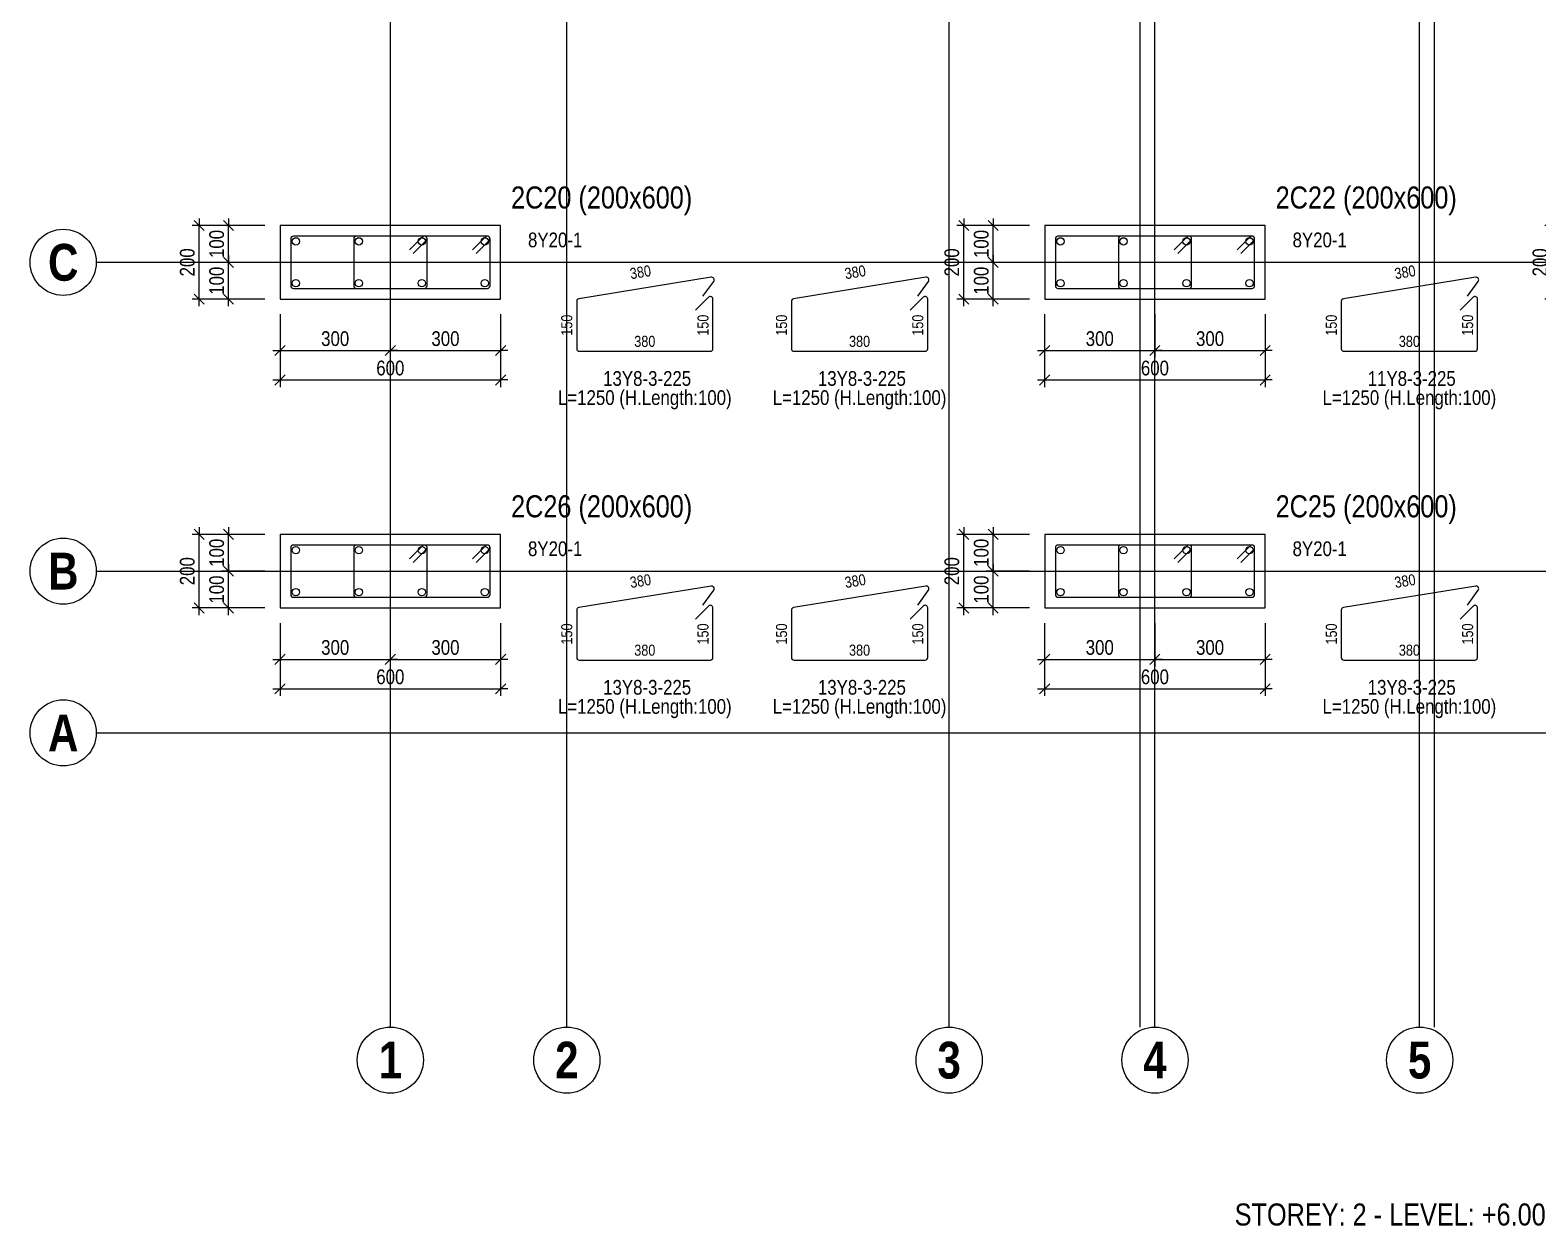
# Model space of a CAD drawing. Extents: x 0 to 206258, y -403073 to 0.
# Drawn here: x 44712 to 54966, y -83940 to -75809 of the extents above; entities that cross this region are included whole.
import ezdxf
from ezdxf.enums import TextEntityAlignment as Align
from ezdxf.lldxf.tags import DXFTag

# ---------------------------------------------------------------- set-up
doc = ezdxf.new("R2010")
doc.units = 0
doc.header["$LTSCALE"] = 1000
for name, color, linetype in [('Axis Circle(Dir 1)', 150, 'Continuous'), ('Axis Circle(Dir 2)', 150, 'Continuous'), ('Axis Label(Dir 1)', 7, 'Continuous'), ('Axis Label(Dir 2)', 7, 'Continuous'), ('Axis Line(Dir 1)', 8, 'CENTER2'), ('Axis Line(Dir 2)', 150, 'CENTER2'), ('Column Line(D)', 1, 'Continuous'), ('Dimension Line', 5, 'Continuous'), ('Link Line', 3, 'Continuous'), ('Quantity Table Title', 1, 'Continuous'), ('Rebar Length Text', 8, 'Continuous'), ('Rebar Line', 7, 'Continuous'), ('Top Rebar Label', 6, 'Continuous')]:
    doc.layers.add(name, color=color, linetype=linetype)
for name, color, linetype, true_color in [('Column Label(D)', 12, 'Continuous', 0xbd0000), ('Ghost Axis Line', 254, 'Continuous', 0xbebebe), ('Link Label', 94, 'Continuous', 0x008100), ('Link Length Text', 94, 'Continuous', 0x008100)]:
    doc.layers.add(name, color=color, linetype=linetype, true_color=true_color)
doc.styles.add('Axis Label(Dir 1)', font='ARIALNB.TTF', dxfattribs={"height": 250})
doc.styles.add('Axis Label(Dir 2)', font='ARIALNB.TTF', dxfattribs={"height": 250})
doc.styles.add('Column Label(D)', font='ARIALN.TTF', dxfattribs={"height": 150})
doc.styles.add('Dimension Text', font='ARIALN.TTF', dxfattribs={"height": 100})
doc.styles.add('Link Label', font='ARIALN.TTF', dxfattribs={"height": 100})
doc.styles.add('Link Length Text', font='ARIALN.TTF', dxfattribs={"height": 100})
doc.styles.add('Quantity Table Title', font='ARIALN.TTF', dxfattribs={"height": 150})
doc.styles.add('Rebar Length Text', font='ARIALN.TTF', dxfattribs={"height": 75})
doc.styles.add('Top Rebar Label', font='ARIALN.TTF', dxfattribs={"height": 100})
tags = doc.linetypes.add('CENTER2', pattern=[1.125, 0.75, -0.125, 0.125, -0.125]).pattern_tags.tags
tags[10:11] = [DXFTag(74, 4), DXFTag(75, 0), DXFTag(340, '0'), DXFTag(46, 0.0), DXFTag(50, 0.0), DXFTag(44, 0.0), DXFTag(45, 0.0)]
tags[8:9] = [DXFTag(74, 4), DXFTag(75, 0), DXFTag(340, '0'), DXFTag(46, 0.0), DXFTag(50, 0.0), DXFTag(44, 0.0), DXFTag(45, 0.0)]
tags[6:7] = [DXFTag(74, 4), DXFTag(75, 0), DXFTag(340, '0'), DXFTag(46, 0.0), DXFTag(50, 0.0), DXFTag(44, 0.0), DXFTag(45, 0.0)]
tags[4:5] = [DXFTag(74, 4), DXFTag(75, 0), DXFTag(340, '0'), DXFTag(46, 0.0), DXFTag(50, 0.0), DXFTag(44, 0.0), DXFTag(45, 0.0)]
doc.dimstyles.new('COLUMNAPP', dxfattribs={"dimtxt": 100, "dimasz": 30, "dimexe": 48.3, "dimexo": 103.5, "dimgap": 30, "dimtad": 1, "dimtoh": 1, "dimdec": 1, "dimlfac": 0.4, "dimdsep": 46, "dimtxsty": 'Dimension Text', "dimblk": 'PCDIM_TICK', "dimcen": 0.09, "dimclrd": 5, "dimclre": 5, "dimclrt": 5, "dimadec": 1, "dimazin": 0, "dimtp": 1, "dimtm": 1, "dimtfac": 1, "dimtdec": 4, "dimtofl": 0, "dimtmove": 0, "dimatfit": 3, "dimfxl": 1, "dimtolj": 1, "dimtzin": 0, "dimarcsym": 0})

# ---------------------------------------------------------------- blocks, each defined once
blk = doc.blocks.new('PCDIM_TICK')
at = {"layer": 'Dimension Line', "color": 0, "transparency": 33554687}
for p, q in [((1.15, 1.15), (-1.15, -1.15)), ((1.61, 0), (0, 0))]:
    blk.add_line(p, q, dxfattribs=at)
blk = doc.blocks.new('*U1527')
at = {"layer": 'Dimension Line', "color": 5, "true_color": 0x0000ff, "transparency": 16777216}
for p, q in [((46412, -77741), (46412, -78036)), ((47162, -77741), (47162, -78036)), ((46412, -77988), (47162, -77988))]:
    blk.add_line(p, q, dxfattribs=at)
at = {"layer": 'Dimension Line', "color": 5, "true_color": 0x0000ff, "transparency": 16777216, "xscale": 30, "yscale": 30, "rotation": 180.0000000000004}
blk.add_blockref('PCDIM_TICK', (46412, -77988), dxfattribs=at)
at = {"layer": 'Dimension Line', "color": 5, "true_color": 0x0000ff, "transparency": 16777216, "xscale": 30, "yscale": 30}
blk.add_blockref('PCDIM_TICK', (47162, -77988), dxfattribs=at)
at = {"layer": 'Dimension Line', "color": 5, "true_color": 0x0000ff, "transparency": 16777216, "insert": (46787, -77958), "char_height": 100, "width": 181.5, "attachment_point": 8, "style": 'Dimension Text'}
blk.add_mtext('300', dxfattribs=at)
blk = doc.blocks.new('*U1528')
at = {"layer": 'Dimension Line', "color": 5, "true_color": 0x0000ff, "transparency": 16777216}
for p, q in [((47162, -77741), (47162, -78036)), ((47912, -77741), (47912, -78036)), ((47162, -77988), (47912, -77988))]:
    blk.add_line(p, q, dxfattribs=at)
at = {"layer": 'Dimension Line', "color": 5, "true_color": 0x0000ff, "transparency": 16777216, "xscale": 30, "yscale": 30, "rotation": 180.0000000000004}
blk.add_blockref('PCDIM_TICK', (47162, -77988), dxfattribs=at)
at = {"layer": 'Dimension Line', "color": 5, "true_color": 0x0000ff, "transparency": 16777216, "xscale": 30, "yscale": 30}
blk.add_blockref('PCDIM_TICK', (47912, -77988), dxfattribs=at)
at = {"layer": 'Dimension Line', "color": 5, "true_color": 0x0000ff, "transparency": 16777216, "insert": (47537, -77958), "char_height": 100, "width": 181.5, "attachment_point": 8, "style": 'Dimension Text'}
blk.add_mtext('300', dxfattribs=at)
blk = doc.blocks.new('*U1529')
at = {"layer": 'Dimension Line', "color": 5, "true_color": 0x0000ff, "transparency": 16777216}
for p, q in [((46412, -77741), (46412, -78236)), ((47912, -77741), (47912, -78236)), ((46412, -78188), (47912, -78188))]:
    blk.add_line(p, q, dxfattribs=at)
at = {"layer": 'Dimension Line', "color": 5, "true_color": 0x0000ff, "transparency": 16777216, "xscale": 30, "yscale": 30, "rotation": 180.0000000000004}
blk.add_blockref('PCDIM_TICK', (46412, -78188), dxfattribs=at)
at = {"layer": 'Dimension Line', "color": 5, "true_color": 0x0000ff, "transparency": 16777216, "xscale": 30, "yscale": 30}
blk.add_blockref('PCDIM_TICK', (47912, -78188), dxfattribs=at)
at = {"layer": 'Dimension Line', "color": 5, "true_color": 0x0000ff, "transparency": 16777216, "insert": (47162, -78158), "char_height": 100, "width": 181.97, "attachment_point": 8, "style": 'Dimension Text'}
blk.add_mtext('600', dxfattribs=at)
blk = doc.blocks.new('*U1530')
at = {"layer": 'Dimension Line', "color": 5, "true_color": 0x0000ff, "transparency": 16777216}
for p, q in [((46309, -77388), (46014, -77388)), ((46062, -77638), (46062, -77388)), ((46309, -77638), (46014, -77638))]:
    blk.add_line(p, q, dxfattribs=at)
at = {"layer": 'Dimension Line', "color": 5, "true_color": 0x0000ff, "transparency": 16777216, "xscale": 30, "yscale": 30}
for p, rotation in [((46062, -77388), 89.99999999999447), ((46062, -77638), 269.9999999999834)]:
    blk.add_blockref('PCDIM_TICK', p, dxfattribs=dict(at, rotation=rotation))
at = {"layer": 'Dimension Line', "color": 5, "true_color": 0x0000ff, "transparency": 16777216, "insert": (46032, -77513), "char_height": 100, "width": 173.93, "attachment_point": 8, "rotation": 90, "style": 'Dimension Text'}
blk.add_mtext('100', dxfattribs=at)
blk = doc.blocks.new('*U1531')
at = {"layer": 'Dimension Line', "color": 5, "true_color": 0x0000ff, "transparency": 16777216}
for p, q in [((46309, -77138), (46014, -77138)), ((46062, -77388), (46062, -77138)), ((46309, -77388), (46014, -77388))]:
    blk.add_line(p, q, dxfattribs=at)
at = {"layer": 'Dimension Line', "color": 5, "true_color": 0x0000ff, "transparency": 16777216, "xscale": 30, "yscale": 30}
for p, rotation in [((46062, -77138), 89.99999999999447), ((46062, -77388), 269.9999999999834)]:
    blk.add_blockref('PCDIM_TICK', p, dxfattribs=dict(at, rotation=rotation))
at = {"layer": 'Dimension Line', "color": 5, "true_color": 0x0000ff, "transparency": 16777216, "insert": (46032, -77263), "char_height": 100, "width": 173.93, "attachment_point": 8, "rotation": 90, "style": 'Dimension Text'}
blk.add_mtext('100', dxfattribs=at)
blk = doc.blocks.new('*U1532')
at = {"layer": 'Dimension Line', "color": 5, "true_color": 0x0000ff, "transparency": 16777216}
for p, q in [((46309, -77138), (45814, -77138)), ((45862, -77638), (45862, -77138)), ((46309, -77638), (45814, -77638))]:
    blk.add_line(p, q, dxfattribs=at)
at = {"layer": 'Dimension Line', "color": 5, "true_color": 0x0000ff, "transparency": 16777216, "xscale": 30, "yscale": 30}
for p, rotation in [((45862, -77138), 89.99999999999447), ((45862, -77638), 269.9999999999834)]:
    blk.add_blockref('PCDIM_TICK', p, dxfattribs=dict(at, rotation=rotation))
at = {"layer": 'Dimension Line', "color": 5, "true_color": 0x0000ff, "transparency": 16777216, "insert": (45832, -77388), "char_height": 100, "width": 182.77, "attachment_point": 8, "rotation": 90, "style": 'Dimension Text'}
blk.add_mtext('200', dxfattribs=at)
blk = doc.blocks.new('*U1533')
at = {"layer": 'Dimension Line', "color": 5, "true_color": 0x0000ff, "transparency": 16777216}
for p, q in [((51612, -77741), (51612, -78036)), ((52362, -77741), (52362, -78036)), ((51612, -77988), (52362, -77988))]:
    blk.add_line(p, q, dxfattribs=at)
at = {"layer": 'Dimension Line', "color": 5, "true_color": 0x0000ff, "transparency": 16777216, "xscale": 30, "yscale": 30, "rotation": 180.0000000000004}
blk.add_blockref('PCDIM_TICK', (51612, -77988), dxfattribs=at)
at = {"layer": 'Dimension Line', "color": 5, "true_color": 0x0000ff, "transparency": 16777216, "xscale": 30, "yscale": 30}
blk.add_blockref('PCDIM_TICK', (52362, -77988), dxfattribs=at)
at = {"layer": 'Dimension Line', "color": 5, "true_color": 0x0000ff, "transparency": 16777216, "insert": (51987, -77958), "char_height": 100, "width": 181.5, "attachment_point": 8, "style": 'Dimension Text'}
blk.add_mtext('300', dxfattribs=at)
blk = doc.blocks.new('*U1534')
at = {"layer": 'Dimension Line', "color": 5, "true_color": 0x0000ff, "transparency": 16777216}
for p, q in [((52362, -77741), (52362, -78036)), ((53112, -77741), (53112, -78036)), ((52362, -77988), (53112, -77988))]:
    blk.add_line(p, q, dxfattribs=at)
at = {"layer": 'Dimension Line', "color": 5, "true_color": 0x0000ff, "transparency": 16777216, "xscale": 30, "yscale": 30, "rotation": 180.0000000000004}
blk.add_blockref('PCDIM_TICK', (52362, -77988), dxfattribs=at)
at = {"layer": 'Dimension Line', "color": 5, "true_color": 0x0000ff, "transparency": 16777216, "xscale": 30, "yscale": 30}
blk.add_blockref('PCDIM_TICK', (53112, -77988), dxfattribs=at)
at = {"layer": 'Dimension Line', "color": 5, "true_color": 0x0000ff, "transparency": 16777216, "insert": (52737, -77958), "char_height": 100, "width": 181.5, "attachment_point": 8, "style": 'Dimension Text'}
blk.add_mtext('300', dxfattribs=at)
blk = doc.blocks.new('*U1535')
at = {"layer": 'Dimension Line', "color": 5, "true_color": 0x0000ff, "transparency": 16777216}
for p, q in [((51612, -77741), (51612, -78236)), ((53112, -77741), (53112, -78236)), ((51612, -78188), (53112, -78188))]:
    blk.add_line(p, q, dxfattribs=at)
at = {"layer": 'Dimension Line', "color": 5, "true_color": 0x0000ff, "transparency": 16777216, "xscale": 30, "yscale": 30, "rotation": 180.0000000000004}
blk.add_blockref('PCDIM_TICK', (51612, -78188), dxfattribs=at)
at = {"layer": 'Dimension Line', "color": 5, "true_color": 0x0000ff, "transparency": 16777216, "xscale": 30, "yscale": 30}
blk.add_blockref('PCDIM_TICK', (53112, -78188), dxfattribs=at)
at = {"layer": 'Dimension Line', "color": 5, "true_color": 0x0000ff, "transparency": 16777216, "insert": (52362, -78158), "char_height": 100, "width": 181.97, "attachment_point": 8, "style": 'Dimension Text'}
blk.add_mtext('600', dxfattribs=at)
blk = doc.blocks.new('*U1536')
at = {"layer": 'Dimension Line', "color": 5, "true_color": 0x0000ff, "transparency": 16777216}
for p, q in [((51509, -77388), (51214, -77388)), ((51262, -77638), (51262, -77388)), ((51509, -77638), (51214, -77638))]:
    blk.add_line(p, q, dxfattribs=at)
at = {"layer": 'Dimension Line', "color": 5, "true_color": 0x0000ff, "transparency": 16777216, "xscale": 30, "yscale": 30}
for p, rotation in [((51262, -77388), 89.99999999999447), ((51262, -77638), 269.9999999999834)]:
    blk.add_blockref('PCDIM_TICK', p, dxfattribs=dict(at, rotation=rotation))
at = {"layer": 'Dimension Line', "color": 5, "true_color": 0x0000ff, "transparency": 16777216, "insert": (51232, -77513), "char_height": 100, "width": 173.93, "attachment_point": 8, "rotation": 90, "style": 'Dimension Text'}
blk.add_mtext('100', dxfattribs=at)
blk = doc.blocks.new('*U1537')
at = {"layer": 'Dimension Line', "color": 5, "true_color": 0x0000ff, "transparency": 16777216}
for p, q in [((51509, -77138), (51214, -77138)), ((51262, -77388), (51262, -77138)), ((51509, -77388), (51214, -77388))]:
    blk.add_line(p, q, dxfattribs=at)
at = {"layer": 'Dimension Line', "color": 5, "true_color": 0x0000ff, "transparency": 16777216, "xscale": 30, "yscale": 30}
for p, rotation in [((51262, -77138), 89.99999999999447), ((51262, -77388), 269.9999999999834)]:
    blk.add_blockref('PCDIM_TICK', p, dxfattribs=dict(at, rotation=rotation))
at = {"layer": 'Dimension Line', "color": 5, "true_color": 0x0000ff, "transparency": 16777216, "insert": (51232, -77263), "char_height": 100, "width": 173.93, "attachment_point": 8, "rotation": 90, "style": 'Dimension Text'}
blk.add_mtext('100', dxfattribs=at)
blk = doc.blocks.new('*U1538')
at = {"layer": 'Dimension Line', "color": 5, "true_color": 0x0000ff, "transparency": 16777216}
for p, q in [((51509, -77138), (51014, -77138)), ((51062, -77638), (51062, -77138)), ((51509, -77638), (51014, -77638))]:
    blk.add_line(p, q, dxfattribs=at)
at = {"layer": 'Dimension Line', "color": 5, "true_color": 0x0000ff, "transparency": 16777216, "xscale": 30, "yscale": 30}
for p, rotation in [((51062, -77138), 89.99999999999447), ((51062, -77638), 269.9999999999834)]:
    blk.add_blockref('PCDIM_TICK', p, dxfattribs=dict(at, rotation=rotation))
at = {"layer": 'Dimension Line', "color": 5, "true_color": 0x0000ff, "transparency": 16777216, "insert": (51032, -77388), "char_height": 100, "width": 182.77, "attachment_point": 8, "rotation": 90, "style": 'Dimension Text'}
blk.add_mtext('200', dxfattribs=at)
blk = doc.blocks.new('*U1544')
at = {"layer": 'Dimension Line', "color": 5, "true_color": 0x0000ff, "transparency": 16777216}
for p, q in [((55509, -77138), (55014, -77138)), ((55062, -77638), (55062, -77138)), ((55509, -77638), (55014, -77638))]:
    blk.add_line(p, q, dxfattribs=at)
at = {"layer": 'Dimension Line', "color": 5, "true_color": 0x0000ff, "transparency": 16777216, "xscale": 30, "yscale": 30}
for p, rotation in [((55062, -77138), 89.99999999999447), ((55062, -77638), 269.9999999999834)]:
    blk.add_blockref('PCDIM_TICK', p, dxfattribs=dict(at, rotation=rotation))
at = {"layer": 'Dimension Line', "color": 5, "true_color": 0x0000ff, "transparency": 16777216, "insert": (55032, -77388), "char_height": 100, "width": 182.77, "attachment_point": 8, "rotation": 90, "style": 'Dimension Text'}
blk.add_mtext('200', dxfattribs=at)
blk = doc.blocks.new('*U1551')
at = {"layer": 'Dimension Line', "color": 5, "true_color": 0x0000ff, "transparency": 16777216}
for p, q in [((51612, -79841), (51612, -80136)), ((52362, -79841), (52362, -80136)), ((51612, -80088), (52362, -80088))]:
    blk.add_line(p, q, dxfattribs=at)
at = {"layer": 'Dimension Line', "color": 5, "true_color": 0x0000ff, "transparency": 16777216, "xscale": 30, "yscale": 30, "rotation": 180.0000000000004}
blk.add_blockref('PCDIM_TICK', (51612, -80088), dxfattribs=at)
at = {"layer": 'Dimension Line', "color": 5, "true_color": 0x0000ff, "transparency": 16777216, "xscale": 30, "yscale": 30}
blk.add_blockref('PCDIM_TICK', (52362, -80088), dxfattribs=at)
at = {"layer": 'Dimension Line', "color": 5, "true_color": 0x0000ff, "transparency": 16777216, "insert": (51987, -80058), "char_height": 100, "width": 181.5, "attachment_point": 8, "style": 'Dimension Text'}
blk.add_mtext('300', dxfattribs=at)
blk = doc.blocks.new('*U1552')
at = {"layer": 'Dimension Line', "color": 5, "true_color": 0x0000ff, "transparency": 16777216}
for p, q in [((52362, -79841), (52362, -80136)), ((53112, -79841), (53112, -80136)), ((52362, -80088), (53112, -80088))]:
    blk.add_line(p, q, dxfattribs=at)
at = {"layer": 'Dimension Line', "color": 5, "true_color": 0x0000ff, "transparency": 16777216, "xscale": 30, "yscale": 30, "rotation": 180.0000000000004}
blk.add_blockref('PCDIM_TICK', (52362, -80088), dxfattribs=at)
at = {"layer": 'Dimension Line', "color": 5, "true_color": 0x0000ff, "transparency": 16777216, "xscale": 30, "yscale": 30}
blk.add_blockref('PCDIM_TICK', (53112, -80088), dxfattribs=at)
at = {"layer": 'Dimension Line', "color": 5, "true_color": 0x0000ff, "transparency": 16777216, "insert": (52737, -80058), "char_height": 100, "width": 181.5, "attachment_point": 8, "style": 'Dimension Text'}
blk.add_mtext('300', dxfattribs=at)
blk = doc.blocks.new('*U1553')
at = {"layer": 'Dimension Line', "color": 5, "true_color": 0x0000ff, "transparency": 16777216}
for p, q in [((51612, -79841), (51612, -80336)), ((53112, -79841), (53112, -80336)), ((51612, -80288), (53112, -80288))]:
    blk.add_line(p, q, dxfattribs=at)
at = {"layer": 'Dimension Line', "color": 5, "true_color": 0x0000ff, "transparency": 16777216, "xscale": 30, "yscale": 30, "rotation": 180.0000000000004}
blk.add_blockref('PCDIM_TICK', (51612, -80288), dxfattribs=at)
at = {"layer": 'Dimension Line', "color": 5, "true_color": 0x0000ff, "transparency": 16777216, "xscale": 30, "yscale": 30}
blk.add_blockref('PCDIM_TICK', (53112, -80288), dxfattribs=at)
at = {"layer": 'Dimension Line', "color": 5, "true_color": 0x0000ff, "transparency": 16777216, "insert": (52362, -80258), "char_height": 100, "width": 181.97, "attachment_point": 8, "style": 'Dimension Text'}
blk.add_mtext('600', dxfattribs=at)
blk = doc.blocks.new('*U1554')
at = {"layer": 'Dimension Line', "color": 5, "true_color": 0x0000ff, "transparency": 16777216}
for p, q in [((51509, -79488), (51214, -79488)), ((51262, -79738), (51262, -79488)), ((51509, -79738), (51214, -79738))]:
    blk.add_line(p, q, dxfattribs=at)
at = {"layer": 'Dimension Line', "color": 5, "true_color": 0x0000ff, "transparency": 16777216, "xscale": 30, "yscale": 30}
for p, rotation in [((51262, -79488), 89.99999999999447), ((51262, -79738), 269.9999999999834)]:
    blk.add_blockref('PCDIM_TICK', p, dxfattribs=dict(at, rotation=rotation))
at = {"layer": 'Dimension Line', "color": 5, "true_color": 0x0000ff, "transparency": 16777216, "insert": (51232, -79613), "char_height": 100, "width": 173.93, "attachment_point": 8, "rotation": 90, "style": 'Dimension Text'}
blk.add_mtext('100', dxfattribs=at)
blk = doc.blocks.new('*U1555')
at = {"layer": 'Dimension Line', "color": 5, "true_color": 0x0000ff, "transparency": 16777216}
for p, q in [((51509, -79238), (51214, -79238)), ((51262, -79488), (51262, -79238)), ((51509, -79488), (51214, -79488))]:
    blk.add_line(p, q, dxfattribs=at)
at = {"layer": 'Dimension Line', "color": 5, "true_color": 0x0000ff, "transparency": 16777216, "xscale": 30, "yscale": 30}
for p, rotation in [((51262, -79238), 89.99999999999447), ((51262, -79488), 269.9999999999834)]:
    blk.add_blockref('PCDIM_TICK', p, dxfattribs=dict(at, rotation=rotation))
at = {"layer": 'Dimension Line', "color": 5, "true_color": 0x0000ff, "transparency": 16777216, "insert": (51232, -79363), "char_height": 100, "width": 173.93, "attachment_point": 8, "rotation": 90, "style": 'Dimension Text'}
blk.add_mtext('100', dxfattribs=at)
blk = doc.blocks.new('*U1556')
at = {"layer": 'Dimension Line', "color": 5, "true_color": 0x0000ff, "transparency": 16777216}
for p, q in [((51509, -79238), (51014, -79238)), ((51062, -79738), (51062, -79238)), ((51509, -79738), (51014, -79738))]:
    blk.add_line(p, q, dxfattribs=at)
at = {"layer": 'Dimension Line', "color": 5, "true_color": 0x0000ff, "transparency": 16777216, "xscale": 30, "yscale": 30}
for p, rotation in [((51062, -79238), 89.99999999999447), ((51062, -79738), 269.9999999999834)]:
    blk.add_blockref('PCDIM_TICK', p, dxfattribs=dict(at, rotation=rotation))
at = {"layer": 'Dimension Line', "color": 5, "true_color": 0x0000ff, "transparency": 16777216, "insert": (51032, -79488), "char_height": 100, "width": 182.77, "attachment_point": 8, "rotation": 90, "style": 'Dimension Text'}
blk.add_mtext('200', dxfattribs=at)
blk = doc.blocks.new('*U1557')
at = {"layer": 'Dimension Line', "color": 5, "true_color": 0x0000ff, "transparency": 16777216}
for p, q in [((46412, -79841), (46412, -80136)), ((47162, -79841), (47162, -80136)), ((46412, -80088), (47162, -80088))]:
    blk.add_line(p, q, dxfattribs=at)
at = {"layer": 'Dimension Line', "color": 5, "true_color": 0x0000ff, "transparency": 16777216, "xscale": 30, "yscale": 30, "rotation": 180.0000000000004}
blk.add_blockref('PCDIM_TICK', (46412, -80088), dxfattribs=at)
at = {"layer": 'Dimension Line', "color": 5, "true_color": 0x0000ff, "transparency": 16777216, "xscale": 30, "yscale": 30}
blk.add_blockref('PCDIM_TICK', (47162, -80088), dxfattribs=at)
at = {"layer": 'Dimension Line', "color": 5, "true_color": 0x0000ff, "transparency": 16777216, "insert": (46787, -80058), "char_height": 100, "width": 181.5, "attachment_point": 8, "style": 'Dimension Text'}
blk.add_mtext('300', dxfattribs=at)
blk = doc.blocks.new('*U1558')
at = {"layer": 'Dimension Line', "color": 5, "true_color": 0x0000ff, "transparency": 16777216}
for p, q in [((47162, -79841), (47162, -80136)), ((47912, -79841), (47912, -80136)), ((47162, -80088), (47912, -80088))]:
    blk.add_line(p, q, dxfattribs=at)
at = {"layer": 'Dimension Line', "color": 5, "true_color": 0x0000ff, "transparency": 16777216, "xscale": 30, "yscale": 30, "rotation": 180.0000000000004}
blk.add_blockref('PCDIM_TICK', (47162, -80088), dxfattribs=at)
at = {"layer": 'Dimension Line', "color": 5, "true_color": 0x0000ff, "transparency": 16777216, "xscale": 30, "yscale": 30}
blk.add_blockref('PCDIM_TICK', (47912, -80088), dxfattribs=at)
at = {"layer": 'Dimension Line', "color": 5, "true_color": 0x0000ff, "transparency": 16777216, "insert": (47537, -80058), "char_height": 100, "width": 181.5, "attachment_point": 8, "style": 'Dimension Text'}
blk.add_mtext('300', dxfattribs=at)
blk = doc.blocks.new('*U1559')
at = {"layer": 'Dimension Line', "color": 5, "true_color": 0x0000ff, "transparency": 16777216}
for p, q in [((46412, -79841), (46412, -80336)), ((47912, -79841), (47912, -80336)), ((46412, -80288), (47912, -80288))]:
    blk.add_line(p, q, dxfattribs=at)
at = {"layer": 'Dimension Line', "color": 5, "true_color": 0x0000ff, "transparency": 16777216, "xscale": 30, "yscale": 30, "rotation": 180.0000000000004}
blk.add_blockref('PCDIM_TICK', (46412, -80288), dxfattribs=at)
at = {"layer": 'Dimension Line', "color": 5, "true_color": 0x0000ff, "transparency": 16777216, "xscale": 30, "yscale": 30}
blk.add_blockref('PCDIM_TICK', (47912, -80288), dxfattribs=at)
at = {"layer": 'Dimension Line', "color": 5, "true_color": 0x0000ff, "transparency": 16777216, "insert": (47162, -80258), "char_height": 100, "width": 181.97, "attachment_point": 8, "style": 'Dimension Text'}
blk.add_mtext('600', dxfattribs=at)
blk = doc.blocks.new('*U1560')
at = {"layer": 'Dimension Line', "color": 5, "true_color": 0x0000ff, "transparency": 16777216}
for p, q in [((46309, -79488), (46014, -79488)), ((46062, -79738), (46062, -79488)), ((46309, -79738), (46014, -79738))]:
    blk.add_line(p, q, dxfattribs=at)
at = {"layer": 'Dimension Line', "color": 5, "true_color": 0x0000ff, "transparency": 16777216, "xscale": 30, "yscale": 30}
for p, rotation in [((46062, -79488), 89.99999999999447), ((46062, -79738), 269.9999999999834)]:
    blk.add_blockref('PCDIM_TICK', p, dxfattribs=dict(at, rotation=rotation))
at = {"layer": 'Dimension Line', "color": 5, "true_color": 0x0000ff, "transparency": 16777216, "insert": (46032, -79613), "char_height": 100, "width": 173.93, "attachment_point": 8, "rotation": 90, "style": 'Dimension Text'}
blk.add_mtext('100', dxfattribs=at)
blk = doc.blocks.new('*U1561')
at = {"layer": 'Dimension Line', "color": 5, "true_color": 0x0000ff, "transparency": 16777216}
for p, q in [((46309, -79238), (46014, -79238)), ((46062, -79488), (46062, -79238)), ((46309, -79488), (46014, -79488))]:
    blk.add_line(p, q, dxfattribs=at)
at = {"layer": 'Dimension Line', "color": 5, "true_color": 0x0000ff, "transparency": 16777216, "xscale": 30, "yscale": 30}
for p, rotation in [((46062, -79238), 89.99999999999447), ((46062, -79488), 269.9999999999834)]:
    blk.add_blockref('PCDIM_TICK', p, dxfattribs=dict(at, rotation=rotation))
at = {"layer": 'Dimension Line', "color": 5, "true_color": 0x0000ff, "transparency": 16777216, "insert": (46032, -79363), "char_height": 100, "width": 173.93, "attachment_point": 8, "rotation": 90, "style": 'Dimension Text'}
blk.add_mtext('100', dxfattribs=at)
blk = doc.blocks.new('*U1562')
at = {"layer": 'Dimension Line', "color": 5, "true_color": 0x0000ff, "transparency": 16777216}
for p, q in [((46309, -79238), (45814, -79238)), ((45862, -79738), (45862, -79238)), ((46309, -79738), (45814, -79738))]:
    blk.add_line(p, q, dxfattribs=at)
at = {"layer": 'Dimension Line', "color": 5, "true_color": 0x0000ff, "transparency": 16777216, "xscale": 30, "yscale": 30}
for p, rotation in [((45862, -79238), 89.99999999999447), ((45862, -79738), 269.9999999999834)]:
    blk.add_blockref('PCDIM_TICK', p, dxfattribs=dict(at, rotation=rotation))
at = {"layer": 'Dimension Line', "color": 5, "true_color": 0x0000ff, "transparency": 16777216, "insert": (45832, -79488), "char_height": 100, "width": 182.77, "attachment_point": 8, "rotation": 90, "style": 'Dimension Text'}
blk.add_mtext('200', dxfattribs=at)

msp = doc.modelspace()

# ---------------------------------------------------------------- linework, layer by layer
at = {"layer": 'Axis Circle(Dir 1)', "transparency": 33554687}
for centre in [(44937.442, -77387.707), (44937.442, -79487.707), (44937.442, -80587.707)]:
    msp.add_circle(centre, 225, dxfattribs=at)
at = {"layer": 'Axis Circle(Dir 2)', "transparency": 33554687}
for centre in [(47162.442, -82812.707), (48362.442, -82812.707), (50962.442, -82812.707), (52362.442, -82812.707), (54162.442, -82812.707)]:
    msp.add_circle(centre, 225, dxfattribs=at)
at = {"layer": 'Axis Line(Dir 1)', "transparency": 33554687}
for points in [[(45162.442, -77387.707), (62962.442, -77387.707)], [(45162.442, -79487.707), (62962.442, -79487.707)], [(45162.442, -80587.707), (62962.442, -80587.707)]]:
    msp.add_lwpolyline(points, dxfattribs=at)
at = {"layer": 'Axis Line(Dir 2)', "transparency": 33554687}
for points in [[(47162.442, -82587.707), (47162.442, -58787.707)], [(48362.442, -82587.707), (48362.442, -58787.707)], [(50962.442, -82587.707), (50962.442, -58787.707)], [(52362.442, -82587.707), (52362.442, -58787.707)], [(54162.442, -82587.707), (54162.442, -58787.707)]]:
    msp.add_lwpolyline(points, dxfattribs=at)
at = {"layer": 'Column Line(D)', "transparency": 33554687}
for points in [[(47912.442, -77637.707), (47912.442, -77137.707), (46412.442, -77137.707), (46412.442, -77637.707)], [(53112.442, -77637.707), (53112.442, -77137.707), (51612.442, -77137.707), (51612.442, -77637.707)], [(47912.442, -79737.707), (47912.442, -79237.707), (46412.442, -79237.707), (46412.442, -79737.707)], [(53112.442, -79737.707), (53112.442, -79237.707), (51612.442, -79237.707), (51612.442, -79737.707)]]:
    msp.add_lwpolyline(points, close=True, dxfattribs=at)
at = {"layer": 'Ghost Axis Line', "transparency": 33554687}
for points in [[(52262.442, -82587.707), (52262.442, -58787.707)], [(54262.442, -82587.707), (54262.442, -58787.707)]]:
    msp.add_lwpolyline(points, dxfattribs=at)
at = {"layer": 'Link Line', "transparency": 33554687}
for points in [[(47318.095, -77328.469), (47406.484, -77240.081, 0.668178638), (47394.109, -77210.207), (46502.442, -77210.207, 0.414213562), (46484.942, -77227.707), (46484.942, -77547.707, 0.414213562), (46502.442, -77565.207), (47394.109, -77565.207, 0.414213562), (47411.609, -77547.707), (47411.609, -77227.707, 0.668178638), (47381.735, -77215.332), (47293.346, -77303.721)], [(47746.428, -77328.469), (47834.817, -77240.081, 0.668178638), (47822.442, -77210.207), (46930.776, -77210.207, 0.414213562), (46913.276, -77227.707), (46913.276, -77547.707, 0.414213562), (46930.776, -77565.207), (47822.442, -77565.207, 0.414213562), (47839.942, -77547.707), (47839.942, -77227.707, 0.668178638), (47810.068, -77215.332), (47721.68, -77303.721)], [(52518.095, -77328.469), (52606.484, -77240.081, 0.668178638), (52594.109, -77210.207), (51702.442, -77210.207, 0.414213562), (51684.942, -77227.707), (51684.942, -77547.707, 0.414213562), (51702.442, -77565.207), (52594.109, -77565.207, 0.414213562), (52611.609, -77547.707), (52611.609, -77227.707, 0.668178638), (52581.735, -77215.332), (52493.346, -77303.721)], [(52946.428, -77328.469), (53034.817, -77240.081, 0.668178638), (53022.442, -77210.207), (52130.776, -77210.207, 0.414213562), (52113.276, -77227.707), (52113.276, -77547.707, 0.414213562), (52130.776, -77565.207), (53022.442, -77565.207, 0.414213562), (53039.942, -77547.707), (53039.942, -77227.707, 0.668178638), (53010.068, -77215.332), (52921.68, -77303.721)], [(49288.024, -77618.523), (49361.153, -77517.147, 0.668178638), (49344.164, -77489.634), (48444.108, -77635.326, 0.367954403), (48429.404, -77652.602), (48429.404, -77975.207, 0.414213562), (48446.904, -77992.707), (49338.571, -77992.707, 0.414213562), (49356.071, -77975.207), (49356.071, -77637.707, 0.668178638), (49326.196, -77625.332), (49237.808, -77713.721)], [(50748.614, -77618.523), (50821.743, -77517.147, 0.668178638), (50804.754, -77489.634), (49904.698, -77635.326, 0.367954403), (49889.994, -77652.602), (49889.994, -77975.207, 0.414213562), (49907.494, -77992.707), (50799.161, -77992.707, 0.414213562), (50816.661, -77975.207), (50816.661, -77637.707, 0.668178638), (50786.786, -77625.332), (50698.398, -77713.721)], [(54488.024, -77618.523), (54561.153, -77517.147, 0.668178638), (54544.164, -77489.634), (53644.108, -77635.326, 0.367954403), (53629.404, -77652.602), (53629.404, -77975.207, 0.414213562), (53646.904, -77992.707), (54538.571, -77992.707, 0.414213562), (54556.071, -77975.207), (54556.071, -77637.707, 0.668178638), (54526.196, -77625.332), (54437.808, -77713.721)], [(47318.095, -79428.469), (47406.484, -79340.081, 0.668178638), (47394.109, -79310.207), (46502.442, -79310.207, 0.414213562), (46484.942, -79327.707), (46484.942, -79647.707, 0.414213562), (46502.442, -79665.207), (47394.109, -79665.207, 0.414213562), (47411.609, -79647.707), (47411.609, -79327.707, 0.668178638), (47381.735, -79315.332), (47293.346, -79403.721)], [(47746.428, -79428.469), (47834.817, -79340.081, 0.668178638), (47822.442, -79310.207), (46930.776, -79310.207, 0.414213562), (46913.276, -79327.707), (46913.276, -79647.707, 0.414213562), (46930.776, -79665.207), (47822.442, -79665.207, 0.414213562), (47839.942, -79647.707), (47839.942, -79327.707, 0.668178638), (47810.068, -79315.332), (47721.68, -79403.721)], [(52518.095, -79428.469), (52606.484, -79340.081, 0.668178638), (52594.109, -79310.207), (51702.442, -79310.207, 0.414213562), (51684.942, -79327.707), (51684.942, -79647.707, 0.414213562), (51702.442, -79665.207), (52594.109, -79665.207, 0.414213562), (52611.609, -79647.707), (52611.609, -79327.707, 0.668178638), (52581.735, -79315.332), (52493.346, -79403.721)], [(52946.428, -79428.469), (53034.817, -79340.081, 0.668178638), (53022.442, -79310.207), (52130.776, -79310.207, 0.414213562), (52113.276, -79327.707), (52113.276, -79647.707, 0.414213562), (52130.776, -79665.207), (53022.442, -79665.207, 0.414213562), (53039.942, -79647.707), (53039.942, -79327.707, 0.668178638), (53010.068, -79315.332), (52921.68, -79403.721)], [(49288.024, -79718.523), (49361.153, -79617.147, 0.668178638), (49344.164, -79589.634), (48444.108, -79735.326, 0.367954403), (48429.404, -79752.602), (48429.404, -80075.207, 0.414213562), (48446.904, -80092.707), (49338.571, -80092.707, 0.414213562), (49356.071, -80075.207), (49356.071, -79737.707, 0.668178638), (49326.196, -79725.332), (49237.808, -79813.721)], [(50748.614, -79718.523), (50821.743, -79617.147, 0.668178638), (50804.754, -79589.634), (49904.698, -79735.326, 0.367954403), (49889.994, -79752.602), (49889.994, -80075.207, 0.414213562), (49907.494, -80092.707), (50799.161, -80092.707, 0.414213562), (50816.661, -80075.207), (50816.661, -79737.707, 0.668178638), (50786.786, -79725.332), (50698.398, -79813.721)], [(54488.024, -79718.523), (54561.153, -79617.147, 0.668178638), (54544.164, -79589.634), (53644.108, -79735.326, 0.367954403), (53629.404, -79752.602), (53629.404, -80075.207, 0.414213562), (53646.904, -80092.707), (54538.571, -80092.707, 0.414213562), (54556.071, -80075.207), (54556.071, -79737.707, 0.668178638), (54526.196, -79725.332), (54437.808, -79813.721)]]:
    msp.add_lwpolyline(points, format="xyb", dxfattribs=at)
at = {"layer": 'Rebar Line', "transparency": 33554687}
for centre in [(46519.942, -77245.207), (46948.276, -77245.207), (47376.609, -77245.207), (47804.942, -77245.207), (51719.942, -77245.207), (52148.276, -77245.207), (52576.609, -77245.207), (53004.942, -77245.207), (46519.942, -77530.207), (46948.276, -77530.207), (47376.609, -77530.207), (47804.942, -77530.207), (51719.942, -77530.207), (52148.276, -77530.207), (52576.609, -77530.207), (53004.942, -77530.207), (46519.942, -79345.207), (46948.276, -79345.207), (47376.609, -79345.207), (47804.942, -79345.207), (51719.942, -79345.207), (52148.276, -79345.207), (52576.609, -79345.207), (53004.942, -79345.207), (46519.942, -79630.207), (46948.276, -79630.207), (47376.609, -79630.207), (47804.942, -79630.207), (51719.942, -79630.207), (52148.276, -79630.207), (52576.609, -79630.207), (53004.942, -79630.207)]:
    msp.add_circle(centre, 25, dxfattribs=at)

# ---------------------------------------------------------------- texts
at = {"layer": 'Axis Label(Dir 1)', "transparency": 33554687, "style": 'Axis Label(Dir 1)'}
for s, p in [('C', (44937.442, -77387.707)), ('B', (44937.442, -79487.707)), ('A', (44937.442, -80587.707))]:
    msp.add_text(s, height=250, dxfattribs=at).set_placement(p, align=Align.MIDDLE_CENTER)
at = {"layer": 'Axis Label(Dir 2)', "transparency": 33554687, "style": 'Axis Label(Dir 2)'}
for s, p in [('1', (47162.442, -82812.707)), ('2', (48362.442, -82812.707)), ('3', (50962.442, -82812.707)), ('4', (52362.442, -82812.707)), ('5', (54162.442, -82812.707))]:
    msp.add_text(s, height=250, dxfattribs=at).set_placement(p, align=Align.MIDDLE_CENTER)
at = {"layer": 'Column Label(D)', "transparency": 33554687, "style": 'Column Label(D)'}
for s, p in [('2C20 (200x600)', (47983.153, -77066.996)), ('2C22 (200x600)', (53183.153, -77066.996)), ('2C26 (200x600)', (47983.153, -79166.996)), ('2C25 (200x600)', (53183.153, -79166.996))]:
    msp.add_text(s, height=150, dxfattribs=at).set_placement(p, align=Align.BOTTOM_LEFT)
at = {"layer": 'Link Label', "transparency": 33554687, "style": 'Link Label'}
for s, p in [(' 13Y8-3-225', (48892.737, -78227.707)), (' 13Y8-3-225', (50353.327, -78227.707)), (' 11Y8-3-225', (54092.737, -78227.707)), (' 13Y8-3-225', (48892.737, -80327.707)), (' 13Y8-3-225', (50353.327, -80327.707)), (' 13Y8-3-225', (54092.737, -80327.707))]:
    msp.add_text(s, height=100, dxfattribs=at).set_placement(p, align=Align.CENTER)
at = {"layer": 'Link Length Text', "transparency": 33554687, "style": 'Link Length Text'}
for p in [(48892.737, -78357.707), (50353.327, -78357.707), (54092.737, -78357.707), (48892.737, -80457.707), (50353.327, -80457.707), (54092.737, -80457.707)]:
    msp.add_text('L=1250 (H.Length:100)', height=100, dxfattribs=at).set_placement(p, align=Align.CENTER)
at = {"layer": 'Quantity Table Title', "transparency": 33554687, "style": 'Quantity Table Title'}
msp.add_text('STOREY: 2 - LEVEL: +6.00m SCALE: 1/50 - 1/20', height=150, dxfattribs=at).set_placement((54798.032, -83787.707), align=Align.TOP_CENTER)
at = {"layer": 'Rebar Length Text', "transparency": 33554687, "style": 'Rebar Length Text'}
for s, rotation, p in [('380', 9.1947432, (48869.077, -77491.537)), ('380', 9.1947432, (50329.667, -77491.537)), ('380', 9.1947432, (54069.077, -77491.537)), ('150', 90, (48399.404, -77815.207)), ('150', 90, (49326.071, -77815.207)), ('150', 90, (49859.994, -77815.207)), ('150', 90, (50786.661, -77815.207)), ('150', 90, (53599.404, -77815.207)), ('150', 90, (54526.071, -77815.207)), ('380', 9.1947432, (48869.077, -79591.537)), ('380', 9.1947432, (50329.667, -79591.537)), ('380', 9.1947432, (54069.077, -79591.537)), ('150', 90, (48399.404, -79915.207)), ('150', 90, (49326.071, -79915.207)), ('150', 90, (49859.994, -79915.207)), ('150', 90, (50786.661, -79915.207)), ('150', 90, (53599.404, -79915.207)), ('150', 90, (54526.071, -79915.207))]:
    msp.add_text(s, height=75, rotation=rotation, dxfattribs=at).set_placement(p, align=Align.CENTER)
for p in [(48892.737, -77962.707), (50353.327, -77962.707), (54092.737, -77962.707), (48892.737, -80062.707), (50353.327, -80062.707), (54092.737, -80062.707)]:
    msp.add_text('380', height=75, dxfattribs=at).set_placement(p, align=Align.CENTER)
at = {"layer": 'Top Rebar Label', "transparency": 33554687, "style": 'Top Rebar Label'}
for p in [(48066.486, -77315.433), (53266.486, -77315.433), (48066.486, -79415.433), (53266.486, -79415.433)]:
    msp.add_text(' 8Y20-1', height=100, dxfattribs=at).set_placement(p, align=Align.BOTTOM_LEFT)

# ---------------------------------------------------------------- dimensions: what is measured, and where the dimension line sits
at = {"layer": 'Dimension Line', "transparency": 33554687}
for p1, p2, distance, picture, middle in [((46412.442, -77637.707), (46412.442, -77137.707), 550, '*U1532', (45862.442, -77387.707)), ((46412.442, -77387.707), (46412.442, -77137.707), 350, '*U1531', (46062.442, -77262.707)), ((51612.442, -77637.707), (51612.442, -77137.707), 550, '*U1538', (51062.442, -77387.707)), ((51612.442, -77387.707), (51612.442, -77137.707), 350, '*U1537', (51262.442, -77262.707)), ((55612.442, -77637.707), (55612.442, -77137.707), 550, '*U1544', (55062.442, -77387.707)), ((46412.442, -77637.707), (46412.442, -77387.707), 350, '*U1530', (46062.442, -77512.707)), ((51612.442, -77637.707), (51612.442, -77387.707), 350, '*U1536', (51262.442, -77512.707)), ((46412.442, -77637.707), (47162.442, -77637.707), -350, '*U1527', (46787.442, -77987.707)), ((46412.442, -77637.707), (47912.442, -77637.707), -550, '*U1529', (47162.442, -78187.707)), ((47162.442, -77637.707), (47912.442, -77637.707), -350, '*U1528', (47537.442, -77987.707)), ((51612.442, -77637.707), (52362.442, -77637.707), -350, '*U1533', (51987.442, -77987.707)), ((51612.442, -77637.707), (53112.442, -77637.707), -550, '*U1535', (52362.442, -78187.707)), ((52362.442, -77637.707), (53112.442, -77637.707), -350, '*U1534', (52737.442, -77987.707)), ((46412.442, -79737.707), (46412.442, -79237.707), 550, '*U1562', (45862.442, -79487.707)), ((46412.442, -79487.707), (46412.442, -79237.707), 350, '*U1561', (46062.442, -79362.707)), ((51612.442, -79737.707), (51612.442, -79237.707), 550, '*U1556', (51062.442, -79487.707)), ((51612.442, -79487.707), (51612.442, -79237.707), 350, '*U1555', (51262.442, -79362.707)), ((46412.442, -79737.707), (46412.442, -79487.707), 350, '*U1560', (46062.442, -79612.707)), ((51612.442, -79737.707), (51612.442, -79487.707), 350, '*U1554', (51262.442, -79612.707)), ((46412.442, -79737.707), (47162.442, -79737.707), -350, '*U1557', (46787.442, -80087.707)), ((46412.442, -79737.707), (47912.442, -79737.707), -550, '*U1559', (47162.442, -80287.707)), ((47162.442, -79737.707), (47912.442, -79737.707), -350, '*U1558', (47537.442, -80087.707)), ((51612.442, -79737.707), (52362.442, -79737.707), -350, '*U1551', (51987.442, -80087.707)), ((51612.442, -79737.707), (53112.442, -79737.707), -550, '*U1553', (52362.442, -80287.707)), ((52362.442, -79737.707), (53112.442, -79737.707), -350, '*U1552', (52737.442, -80087.707))]:
    dim = msp.add_aligned_dim(p1=p1, p2=p2, distance=distance, dimstyle='COLUMNAPP', override={"dimscale": 1, "dimtxt": 100, "dimasz": 30, "dimexe": 48.3, "dimexo": 103.5, "dimgap": 30, "dimtad": 1, "dimtih": 0, "dimdec": 1, "dimlfac": 0.4, "dimzin": 8, "dimlunit": 2, "dimpost": '', "dimtxsty": 'Dimension Text', "dimblk": 'PCDIM_TICK', "dimse1": 0, "dimse2": 0, "dimsd2": 0, "dimclrd": 5, "dimclre": 5, "dimclrt": 5, "dimaunit": 0, "dimadec": 1, "dimazin": 0, "dimtol": 0, "dimtp": 1, "dimtm": 1, "dimtmove": 0}, dxfattribs=at)
    dim.commit()
    dim.dimension.update_dxf_attribs({"geometry": picture, "text_midpoint": middle})

doc.saveas('drawing.dxf')
